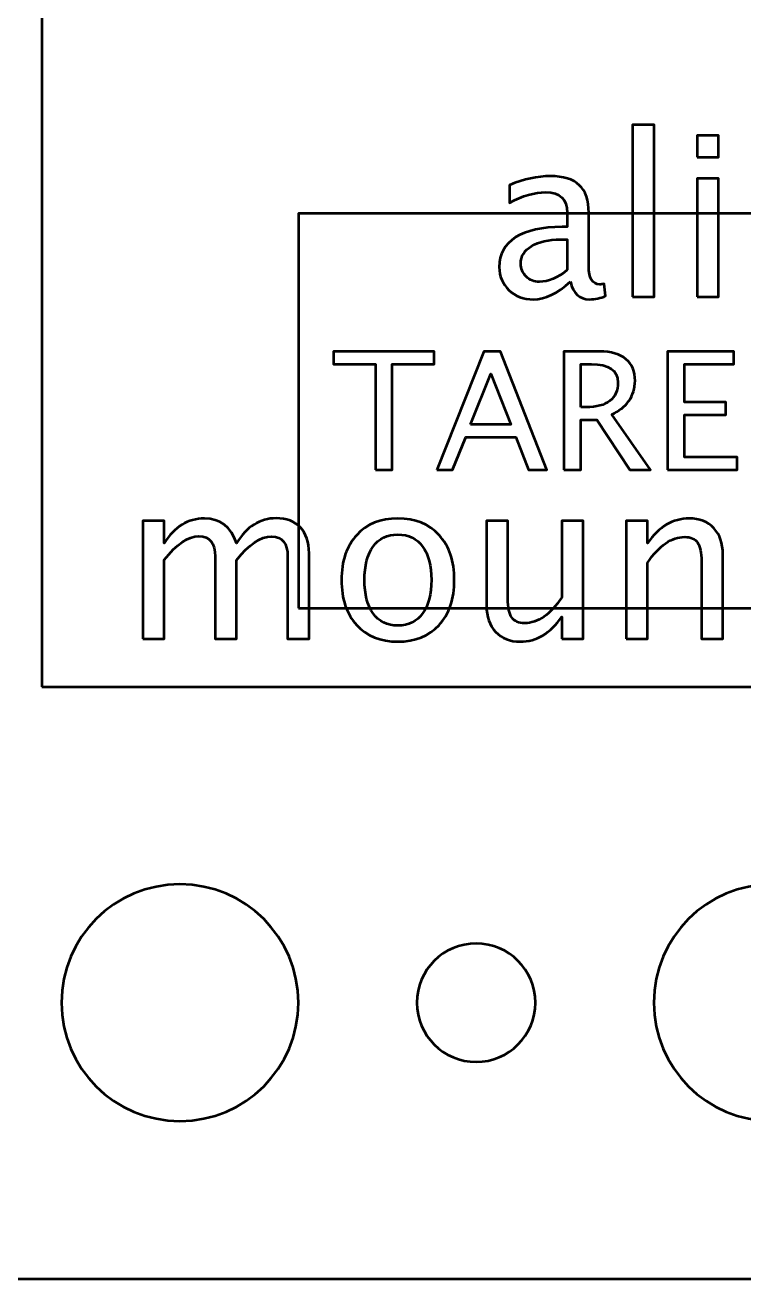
# Model space of a CAD drawing. Header units: centimetres. Extents: x -5.2 to 5.2, y -7.5 to 7.5.
# Drawn here: x -3.392 to -1.572, y -7.45 to -4.273 of the extents above; entities that cross this region are included whole.
import ezdxf

# ---------------------------------------------------------------- set-up
doc = ezdxf.new("R2010")
doc.units = ezdxf.units.CM
doc.header["$MEASUREMENT"] = 0
doc.layers.add('Layer 1', color=7, linetype='Continuous')

msp = doc.modelspace()

# ---------------------------------------------------------------- linework, layer by layer
at = {"layer": 'Layer 1', "color": 5, "lineweight": 53}
msp.add_lwpolyline([(-3.35001, -5.95), (3.34999, -5.95), (3.34999, 6.05), (-3.35001, 6.05), (-3.35001, -5.95)], close=True, dxfattribs=at)
at = {"layer": 'Layer 1', "color": 4, "lineweight": 53}
msp.add_lwpolyline([(-2.70001, -5.75), (-1.50001, -5.75), (-1.50001, -4.75), (-2.70001, -4.75), (-2.70001, -5.75)], close=True, dxfattribs=at)
at = {"layer": 'Layer 1', "lineweight": 53}
for points, knots in [([(-5.2, -6.95), (-5.2, -6.95), (-5.2, 6.95), (-5.2, 6.95), (-5.2, 6.95), (-5.2, 7.22614), (-4.97614, 7.45), (-4.7, 7.45), (-4.7, 7.45), (-4.7, 7.45), (4.7, 7.45), (4.7, 7.45), (4.7, 7.45), (4.97614, 7.45), (5.2, 7.22614), (5.2, 6.95), (5.2, 6.95), (5.2, 6.95), (5.2, -6.95), (5.2, -6.95), (5.2, -6.95), (5.2, -7.22614), (4.97614, -7.45), (4.7, -7.45), (4.7, -7.45), (4.7, -7.45), (-4.7, -7.45), (-4.7, -7.45), (-4.7, -7.45), (-4.97614, -7.45), (-5.2, -7.22614), (-5.2, -6.95)], [0, 0, 0, 0, 0.1111111, 0.1111111, 0.1111111, 0.1111111, 0.2222222, 0.2222222, 0.2222222, 0.2222222, 0.3333333, 0.3333333, 0.3333333, 0.3333333, 0.4444444, 0.4444444, 0.4444444, 0.4444444, 0.5555556, 0.5555556, 0.5555556, 0.5555556, 0.6666667, 0.6666667, 0.6666667, 0.6666667, 0.7777778, 0.7777778, 0.7777778, 0.7777778, 1, 1, 1, 1]), ([(-3.3, -6.75), (-3.3, -6.58431), (-3.16569, -6.45), (-3, -6.45), (-3, -6.45), (-2.83431, -6.45), (-2.7, -6.58431), (-2.7, -6.75), (-2.7, -6.75), (-2.7, -6.91569), (-2.83431, -7.05), (-3, -7.05), (-3, -7.05), (-3.16569, -7.05), (-3.3, -6.91569), (-3.3, -6.75)], [0, 0, 0, 0, 0.2, 0.2, 0.2, 0.2, 0.4, 0.4, 0.4, 0.4, 0.6, 0.6, 0.6, 0.6, 1, 1, 1, 1]), ([(-1.8, -6.75), (-1.8, -6.58431), (-1.66569, -6.45), (-1.5, -6.45), (-1.5, -6.45), (-1.33431, -6.45), (-1.2, -6.58431), (-1.2, -6.75), (-1.2, -6.75), (-1.2, -6.91569), (-1.33431, -7.05), (-1.5, -7.05), (-1.5, -7.05), (-1.66569, -7.05), (-1.8, -6.91569), (-1.8, -6.75)], [0, 0, 0, 0, 0.2, 0.2, 0.2, 0.2, 0.4, 0.4, 0.4, 0.4, 0.6, 0.6, 0.6, 0.6, 1, 1, 1, 1]), ([(-2.4, -6.75), (-2.4, -6.66716), (-2.33284, -6.6), (-2.25, -6.6), (-2.25, -6.6), (-2.16716, -6.6), (-2.1, -6.66716), (-2.1, -6.75), (-2.1, -6.75), (-2.1, -6.83284), (-2.16716, -6.9), (-2.25, -6.9), (-2.25, -6.9), (-2.33284, -6.9), (-2.4, -6.83284), (-2.4, -6.75)], [0, 0, 0, 0, 0.2, 0.2, 0.2, 0.2, 0.4, 0.4, 0.4, 0.4, 0.6, 0.6, 0.6, 0.6, 1, 1, 1, 1])]:
    msp.add_open_spline(points, degree=3, knots=knots, dxfattribs=at)
at = {"layer": 'Layer 1', "color": 5, "lineweight": 53}
for points, knots in [([(-1.85363, -4.96104), (-1.85363, -4.96104), (-1.85363, -4.52586), (-1.85363, -4.52586), (-1.85363, -4.52586), (-1.85363, -4.52586), (-1.79945, -4.52586), (-1.79945, -4.52586), (-1.79945, -4.52586), (-1.79945, -4.52586), (-1.79945, -4.96104), (-1.79945, -4.96104), (-1.79945, -4.96104), (-1.79945, -4.96104), (-1.85363, -4.96104), (-1.85363, -4.96104)], [0, 0, 0, 0, 0.2, 0.2, 0.2, 0.2, 0.4, 0.4, 0.4, 0.4, 0.6, 0.6, 0.6, 0.6, 1, 1, 1, 1]), ([(-1.69051, -4.60714), (-1.69051, -4.60714), (-1.69051, -4.55295), (-1.69051, -4.55295), (-1.69051, -4.55295), (-1.69051, -4.55295), (-1.63633, -4.55295), (-1.63633, -4.55295), (-1.63633, -4.55295), (-1.63633, -4.55295), (-1.63633, -4.60714), (-1.63633, -4.60714), (-1.63633, -4.60714), (-1.63633, -4.60714), (-1.69051, -4.60714), (-1.69051, -4.60714)], [0, 0, 0, 0, 0.2, 0.2, 0.2, 0.2, 0.4, 0.4, 0.4, 0.4, 0.6, 0.6, 0.6, 0.6, 1, 1, 1, 1]), ([(-2.01111, -4.92294), (-2.04366, -4.95286), (-2.07498, -4.96781), (-2.10509, -4.96781), (-2.10509, -4.96781), (-2.12983, -4.96781), (-2.15043, -4.9601), (-2.1667, -4.94458), (-2.1667, -4.94458), (-2.18307, -4.92906), (-2.19126, -4.90949), (-2.19126, -4.88588), (-2.19126, -4.88588), (-2.19126, -4.85323), (-2.17752, -4.82811), (-2.15005, -4.81062), (-2.15005, -4.81062), (-2.12258, -4.79312), (-2.08317, -4.78437), (-2.0318, -4.78437), (-2.0318, -4.78437), (-2.0318, -4.78437), (-2.0191, -4.78437), (-2.0191, -4.78437), (-2.0191, -4.78437), (-2.0191, -4.78437), (-2.0191, -4.74834), (-2.0191, -4.74834), (-2.0191, -4.74834), (-2.0191, -4.71363), (-2.03717, -4.69632), (-2.07338, -4.69632), (-2.07338, -4.69632), (-2.10142, -4.69632), (-2.13209, -4.70516), (-2.16529, -4.72285), (-2.16529, -4.72285), (-2.16529, -4.72285), (-2.16529, -4.67826), (-2.16529, -4.67826), (-2.16529, -4.67826), (-2.12879, -4.6632), (-2.09436, -4.65568), (-2.0621, -4.65568), (-2.0621, -4.65568), (-2.02889, -4.65568), (-2.00433, -4.6632), (-1.98862, -4.67835), (-1.98862, -4.67835), (-1.97282, -4.6935), (-1.96492, -4.71683), (-1.96492, -4.74834), (-1.96492, -4.74834), (-1.96492, -4.74834), (-1.96492, -4.88352), (-1.96492, -4.88352), (-1.96492, -4.88352), (-1.96492, -4.91447), (-1.95542, -4.93), (-1.93632, -4.93), (-1.93632, -4.93), (-1.93397, -4.93), (-1.93049, -4.92962), (-1.92588, -4.92887), (-1.92588, -4.92887), (-1.92588, -4.92887), (-1.92202, -4.95897), (-1.92202, -4.95897), (-1.92202, -4.95897), (-1.93434, -4.9649), (-1.94789, -4.96781), (-1.96275, -4.96781), (-1.96275, -4.96781), (-1.98806, -4.96781), (-2.00415, -4.95286), (-2.01111, -4.92294)], [0, 0, 0, 0, 0.05, 0.05, 0.05, 0.05, 0.1, 0.1, 0.1, 0.1, 0.15, 0.15, 0.15, 0.15, 0.2, 0.2, 0.2, 0.2, 0.25, 0.25, 0.25, 0.25, 0.3, 0.3, 0.3, 0.3, 0.35, 0.35, 0.35, 0.35, 0.4, 0.4, 0.4, 0.4, 0.45, 0.45, 0.45, 0.45, 0.5, 0.5, 0.5, 0.5, 0.55, 0.55, 0.55, 0.55, 0.6, 0.6, 0.6, 0.6, 0.65, 0.65, 0.65, 0.65, 0.7, 0.7, 0.7, 0.7, 0.75, 0.75, 0.75, 0.75, 0.8, 0.8, 0.8, 0.8, 0.85, 0.85, 0.85, 0.85, 0.9, 0.9, 0.9, 0.9, 1, 1, 1, 1]), ([(-1.69051, -4.96104), (-1.69051, -4.96104), (-1.69051, -4.66189), (-1.69051, -4.66189), (-1.69051, -4.66189), (-1.69051, -4.66189), (-1.63633, -4.66189), (-1.63633, -4.66189), (-1.63633, -4.66189), (-1.63633, -4.66189), (-1.63633, -4.96104), (-1.63633, -4.96104), (-1.63633, -4.96104), (-1.63633, -4.96104), (-1.69051, -4.96104), (-1.69051, -4.96104)], [0, 0, 0, 0, 0.2, 0.2, 0.2, 0.2, 0.4, 0.4, 0.4, 0.4, 0.6, 0.6, 0.6, 0.6, 1, 1, 1, 1]), ([(-2.0191, -4.8934), (-2.0191, -4.8934), (-2.0191, -4.81654), (-2.0191, -4.81654), (-2.0191, -4.81654), (-2.0191, -4.81654), (-2.03651, -4.81598), (-2.03651, -4.81598), (-2.03651, -4.81598), (-2.06661, -4.81598), (-2.09088, -4.82153), (-2.10941, -4.83263), (-2.10941, -4.83263), (-2.12785, -4.84382), (-2.13707, -4.85859), (-2.13707, -4.87703), (-2.13707, -4.87703), (-2.13707, -4.88992), (-2.13246, -4.90083), (-2.12334, -4.90977), (-2.12334, -4.90977), (-2.11412, -4.91871), (-2.10292, -4.92322), (-2.08966, -4.92322), (-2.08966, -4.92322), (-2.06708, -4.92322), (-2.04356, -4.91325), (-2.0191, -4.8934)], [0, 0, 0, 0, 0.125, 0.125, 0.125, 0.125, 0.25, 0.25, 0.25, 0.25, 0.375, 0.375, 0.375, 0.375, 0.5, 0.5, 0.5, 0.5, 0.625, 0.625, 0.625, 0.625, 0.75, 0.75, 0.75, 0.75, 1, 1, 1, 1]), ([(-3.09411, -5.82839), (-3.09411, -5.82839), (-3.09411, -5.52924), (-3.09411, -5.52924), (-3.09411, -5.52924), (-3.09411, -5.52924), (-3.03993, -5.52924), (-3.03993, -5.52924), (-3.03993, -5.52924), (-3.03993, -5.52924), (-3.03993, -5.58577), (-3.03993, -5.58577), (-3.03993, -5.58577), (-3.01349, -5.54391), (-2.97963, -5.52303), (-2.93814, -5.52303), (-2.93814, -5.52303), (-2.89816, -5.52303), (-2.87097, -5.54391), (-2.85648, -5.58577), (-2.85648, -5.58577), (-2.8308, -5.54354), (-2.79731, -5.52246), (-2.7562, -5.52246), (-2.7562, -5.52246), (-2.72996, -5.52246), (-2.70954, -5.53018), (-2.69496, -5.5457), (-2.69496, -5.5457), (-2.68038, -5.56122), (-2.67304, -5.58295), (-2.67304, -5.61089), (-2.67304, -5.61089), (-2.67304, -5.61089), (-2.67304, -5.82839), (-2.67304, -5.82839), (-2.67304, -5.82839), (-2.67304, -5.82839), (-2.72723, -5.82839), (-2.72723, -5.82839), (-2.72723, -5.82839), (-2.72723, -5.82839), (-2.72723, -5.61983), (-2.72723, -5.61983), (-2.72723, -5.61983), (-2.72723, -5.58577), (-2.74077, -5.56875), (-2.76787, -5.56875), (-2.76787, -5.56875), (-2.796, -5.56875), (-2.82553, -5.5886), (-2.85648, -5.62839), (-2.85648, -5.62839), (-2.85648, -5.62839), (-2.85648, -5.82839), (-2.85648, -5.82839), (-2.85648, -5.82839), (-2.85648, -5.82839), (-2.91067, -5.82839), (-2.91067, -5.82839), (-2.91067, -5.82839), (-2.91067, -5.82839), (-2.91067, -5.61964), (-2.91067, -5.61964), (-2.91067, -5.61964), (-2.91067, -5.5853), (-2.92441, -5.56818), (-2.95197, -5.56818), (-2.95197, -5.56818), (-2.97934, -5.56818), (-3.0087, -5.58813), (-3.03993, -5.62811), (-3.03993, -5.62811), (-3.03993, -5.62811), (-3.03993, -5.82839), (-3.03993, -5.82839), (-3.03993, -5.82839), (-3.03993, -5.82839), (-3.09411, -5.82839), (-3.09411, -5.82839)], [0, 0, 0, 0, 0.047619, 0.047619, 0.047619, 0.047619, 0.0952381, 0.0952381, 0.0952381, 0.0952381, 0.1428571, 0.1428571, 0.1428571, 0.1428571, 0.1904762, 0.1904762, 0.1904762, 0.1904762, 0.2380952, 0.2380952, 0.2380952, 0.2380952, 0.2857143, 0.2857143, 0.2857143, 0.2857143, 0.3333333, 0.3333333, 0.3333333, 0.3333333, 0.3809524, 0.3809524, 0.3809524, 0.3809524, 0.4285714, 0.4285714, 0.4285714, 0.4285714, 0.4761905, 0.4761905, 0.4761905, 0.4761905, 0.5238095, 0.5238095, 0.5238095, 0.5238095, 0.5714286, 0.5714286, 0.5714286, 0.5714286, 0.6190476, 0.6190476, 0.6190476, 0.6190476, 0.6666667, 0.6666667, 0.6666667, 0.6666667, 0.7142857, 0.7142857, 0.7142857, 0.7142857, 0.7619048, 0.7619048, 0.7619048, 0.7619048, 0.8095238, 0.8095238, 0.8095238, 0.8095238, 0.8571429, 0.8571429, 0.8571429, 0.8571429, 0.9047619, 0.9047619, 0.9047619, 0.9047619, 1, 1, 1, 1]), ([(-2.44802, -5.83516), (-2.49195, -5.83516), (-2.52676, -5.82115), (-2.55234, -5.79311), (-2.55234, -5.79311), (-2.57803, -5.76508), (-2.59082, -5.72698), (-2.59082, -5.67891), (-2.59082, -5.67891), (-2.59082, -5.63093), (-2.57803, -5.59292), (-2.55234, -5.56498), (-2.55234, -5.56498), (-2.52676, -5.53704), (-2.49195, -5.52303), (-2.44802, -5.52303), (-2.44802, -5.52303), (-2.40408, -5.52303), (-2.36928, -5.53704), (-2.34369, -5.56498), (-2.34369, -5.56498), (-2.31801, -5.59292), (-2.30521, -5.63093), (-2.30521, -5.67891), (-2.30521, -5.67891), (-2.30521, -5.72698), (-2.31801, -5.76508), (-2.34369, -5.79311), (-2.34369, -5.79311), (-2.36928, -5.82115), (-2.40408, -5.83516), (-2.44802, -5.83516)], [0, 0, 0, 0, 0.1111111, 0.1111111, 0.1111111, 0.1111111, 0.2222222, 0.2222222, 0.2222222, 0.2222222, 0.3333333, 0.3333333, 0.3333333, 0.3333333, 0.4444444, 0.4444444, 0.4444444, 0.4444444, 0.5555556, 0.5555556, 0.5555556, 0.5555556, 0.6666667, 0.6666667, 0.6666667, 0.6666667, 0.7777778, 0.7777778, 0.7777778, 0.7777778, 1, 1, 1, 1]), ([(-1.87003, -5.82839), (-1.87003, -5.82839), (-1.87003, -5.52924), (-1.87003, -5.52924), (-1.87003, -5.52924), (-1.87003, -5.52924), (-1.81585, -5.52924), (-1.81585, -5.52924), (-1.81585, -5.52924), (-1.81585, -5.52924), (-1.81585, -5.58577), (-1.81585, -5.58577), (-1.81585, -5.58577), (-1.78716, -5.54391), (-1.75197, -5.52303), (-1.71039, -5.52303), (-1.71039, -5.52303), (-1.68424, -5.52303), (-1.66345, -5.53121), (-1.64811, -5.54768), (-1.64811, -5.54768), (-1.63278, -5.56404), (-1.62507, -5.58615), (-1.62507, -5.61381), (-1.62507, -5.61381), (-1.62507, -5.61381), (-1.62507, -5.82839), (-1.62507, -5.82839), (-1.62507, -5.82839), (-1.62507, -5.82839), (-1.67925, -5.82839), (-1.67925, -5.82839), (-1.67925, -5.82839), (-1.67925, -5.82839), (-1.67925, -5.63149), (-1.67925, -5.63149), (-1.67925, -5.63149), (-1.67925, -5.60929), (-1.68255, -5.59349), (-1.68904, -5.58408), (-1.68904, -5.58408), (-1.69562, -5.57458), (-1.70644, -5.56988), (-1.72159, -5.56988), (-1.72159, -5.56988), (-1.75489, -5.56988), (-1.78631, -5.59161), (-1.81585, -5.63507), (-1.81585, -5.63507), (-1.81585, -5.63507), (-1.81585, -5.82839), (-1.81585, -5.82839), (-1.81585, -5.82839), (-1.81585, -5.82839), (-1.87003, -5.82839), (-1.87003, -5.82839)], [0, 0, 0, 0, 0.0666667, 0.0666667, 0.0666667, 0.0666667, 0.1333333, 0.1333333, 0.1333333, 0.1333333, 0.2, 0.2, 0.2, 0.2, 0.2666667, 0.2666667, 0.2666667, 0.2666667, 0.3333333, 0.3333333, 0.3333333, 0.3333333, 0.4, 0.4, 0.4, 0.4, 0.4666667, 0.4666667, 0.4666667, 0.4666667, 0.5333333, 0.5333333, 0.5333333, 0.5333333, 0.6, 0.6, 0.6, 0.6, 0.6666667, 0.6666667, 0.6666667, 0.6666667, 0.7333333, 0.7333333, 0.7333333, 0.7333333, 0.8, 0.8, 0.8, 0.8, 0.8666667, 0.8666667, 0.8666667, 0.8666667, 1, 1, 1, 1]), ([(-2.03297, -5.82839), (-2.03297, -5.82839), (-2.03297, -5.77213), (-2.03297, -5.77213), (-2.03297, -5.77213), (-2.06185, -5.81418), (-2.09694, -5.83516), (-2.13814, -5.83516), (-2.13814, -5.83516), (-2.1643, -5.83516), (-2.18509, -5.82698), (-2.20051, -5.81052), (-2.20051, -5.81052), (-2.21604, -5.79405), (-2.22375, -5.77195), (-2.22375, -5.74401), (-2.22375, -5.74401), (-2.22375, -5.74401), (-2.22375, -5.52924), (-2.22375, -5.52924), (-2.22375, -5.52924), (-2.22375, -5.52924), (-2.16956, -5.52924), (-2.16956, -5.52924), (-2.16956, -5.52924), (-2.16956, -5.52924), (-2.16956, -5.72632), (-2.16956, -5.72632), (-2.16956, -5.72632), (-2.16956, -5.7488), (-2.16627, -5.7647), (-2.15978, -5.77411), (-2.15978, -5.77411), (-2.1532, -5.78361), (-2.14228, -5.78831), (-2.12695, -5.78831), (-2.12695, -5.78831), (-2.09384, -5.78831), (-2.06241, -5.76658), (-2.03297, -5.72303), (-2.03297, -5.72303), (-2.03297, -5.72303), (-2.03297, -5.52924), (-2.03297, -5.52924), (-2.03297, -5.52924), (-2.03297, -5.52924), (-1.97878, -5.52924), (-1.97878, -5.52924), (-1.97878, -5.52924), (-1.97878, -5.52924), (-1.97878, -5.82839), (-1.97878, -5.82839), (-1.97878, -5.82839), (-1.97878, -5.82839), (-2.03297, -5.82839), (-2.03297, -5.82839)], [0, 0, 0, 0, 0.0666667, 0.0666667, 0.0666667, 0.0666667, 0.1333333, 0.1333333, 0.1333333, 0.1333333, 0.2, 0.2, 0.2, 0.2, 0.2666667, 0.2666667, 0.2666667, 0.2666667, 0.3333333, 0.3333333, 0.3333333, 0.3333333, 0.4, 0.4, 0.4, 0.4, 0.4666667, 0.4666667, 0.4666667, 0.4666667, 0.5333333, 0.5333333, 0.5333333, 0.5333333, 0.6, 0.6, 0.6, 0.6, 0.6666667, 0.6666667, 0.6666667, 0.6666667, 0.7333333, 0.7333333, 0.7333333, 0.7333333, 0.8, 0.8, 0.8, 0.8, 0.8666667, 0.8666667, 0.8666667, 0.8666667, 1, 1, 1, 1]), ([(-2.44811, -5.79452), (-2.4213, -5.79452), (-2.40042, -5.78446), (-2.38555, -5.76423), (-2.38555, -5.76423), (-2.37078, -5.7441), (-2.36335, -5.7156), (-2.36335, -5.67891), (-2.36335, -5.67891), (-2.36335, -5.64231), (-2.37078, -5.6139), (-2.38555, -5.59377), (-2.38555, -5.59377), (-2.40042, -5.57373), (-2.4213, -5.56367), (-2.44811, -5.56367), (-2.44811, -5.56367), (-2.47502, -5.56367), (-2.4959, -5.57373), (-2.51058, -5.59377), (-2.51058, -5.59377), (-2.52535, -5.6139), (-2.53268, -5.64231), (-2.53268, -5.67891), (-2.53268, -5.67891), (-2.53268, -5.7156), (-2.52535, -5.7441), (-2.51058, -5.76423), (-2.51058, -5.76423), (-2.4959, -5.78446), (-2.47502, -5.79452), (-2.44811, -5.79452)], [0, 0, 0, 0, 0.1111111, 0.1111111, 0.1111111, 0.1111111, 0.2222222, 0.2222222, 0.2222222, 0.2222222, 0.3333333, 0.3333333, 0.3333333, 0.3333333, 0.4444444, 0.4444444, 0.4444444, 0.4444444, 0.5555556, 0.5555556, 0.5555556, 0.5555556, 0.6666667, 0.6666667, 0.6666667, 0.6666667, 0.7777778, 0.7777778, 0.7777778, 0.7777778, 1, 1, 1, 1])]:
    msp.add_open_spline(points, degree=3, knots=knots, dxfattribs=at)
at = {"layer": 'Layer 1', "color": 4, "lineweight": 53}
for points, knots in [([(-2.50493, -5.4), (-2.50493, -5.4), (-2.50493, -5.13195), (-2.50493, -5.13195), (-2.50493, -5.13195), (-2.50493, -5.13195), (-2.61116, -5.13195), (-2.61116, -5.13195), (-2.61116, -5.13195), (-2.61116, -5.13195), (-2.61116, -5.1), (-2.61116, -5.1), (-2.61116, -5.1), (-2.61116, -5.1), (-2.35597, -5.1), (-2.35597, -5.1), (-2.35597, -5.1), (-2.35597, -5.1), (-2.35597, -5.13195), (-2.35597, -5.13195), (-2.35597, -5.13195), (-2.35597, -5.13195), (-2.46219, -5.13195), (-2.46219, -5.13195), (-2.46219, -5.13195), (-2.46219, -5.13195), (-2.46219, -5.4), (-2.46219, -5.4), (-2.46219, -5.4), (-2.46219, -5.4), (-2.50493, -5.4), (-2.50493, -5.4)], [0, 0, 0, 0, 0.1111111, 0.1111111, 0.1111111, 0.1111111, 0.2222222, 0.2222222, 0.2222222, 0.2222222, 0.3333333, 0.3333333, 0.3333333, 0.3333333, 0.4444444, 0.4444444, 0.4444444, 0.4444444, 0.5555556, 0.5555556, 0.5555556, 0.5555556, 0.6666667, 0.6666667, 0.6666667, 0.6666667, 0.7777778, 0.7777778, 0.7777778, 0.7777778, 1, 1, 1, 1]), ([(-2.34919, -5.4), (-2.34919, -5.4), (-2.23031, -5.1), (-2.23031, -5.1), (-2.23031, -5.1), (-2.23031, -5.1), (-2.18819, -5.1), (-2.18819, -5.1), (-2.18819, -5.1), (-2.18819, -5.1), (-2.07118, -5.4), (-2.07118, -5.4), (-2.07118, -5.4), (-2.07118, -5.4), (-2.11703, -5.4), (-2.11703, -5.4), (-2.11703, -5.4), (-2.11703, -5.4), (-2.14967, -5.31701), (-2.14967, -5.31701), (-2.14967, -5.31701), (-2.14967, -5.31701), (-2.27637, -5.31701), (-2.27637, -5.31701), (-2.27637, -5.31701), (-2.27637, -5.31701), (-2.30949, -5.4), (-2.30949, -5.4), (-2.30949, -5.4), (-2.30949, -5.4), (-2.34919, -5.4), (-2.34919, -5.4)], [0, 0, 0, 0, 0.1111111, 0.1111111, 0.1111111, 0.1111111, 0.2222222, 0.2222222, 0.2222222, 0.2222222, 0.3333333, 0.3333333, 0.3333333, 0.3333333, 0.4444444, 0.4444444, 0.4444444, 0.4444444, 0.5555556, 0.5555556, 0.5555556, 0.5555556, 0.6666667, 0.6666667, 0.6666667, 0.6666667, 0.7777778, 0.7777778, 0.7777778, 0.7777778, 1, 1, 1, 1]), ([(-2.02761, -5.4), (-2.02761, -5.4), (-2.02761, -5.1), (-2.02761, -5.1), (-2.02761, -5.1), (-2.02761, -5.1), (-1.93674, -5.1), (-1.93674, -5.1), (-1.93674, -5.1), (-1.90797, -5.1), (-1.88591, -5.10636), (-1.87056, -5.11902), (-1.87056, -5.11902), (-1.8552, -5.13174), (-1.84753, -5.15021), (-1.84753, -5.17434), (-1.84753, -5.17434), (-1.84753, -5.19343), (-1.85271, -5.21037), (-1.86302, -5.22524), (-1.86302, -5.22524), (-1.87339, -5.24004), (-1.88791, -5.25145), (-1.90659, -5.25947), (-1.90659, -5.25947), (-1.90659, -5.25947), (-1.80811, -5.4), (-1.80811, -5.4), (-1.80811, -5.4), (-1.80811, -5.4), (-1.86032, -5.4), (-1.86032, -5.4), (-1.86032, -5.4), (-1.86032, -5.4), (-1.94428, -5.27303), (-1.94428, -5.27303), (-1.94428, -5.27303), (-1.94428, -5.27303), (-1.98487, -5.27303), (-1.98487, -5.27303), (-1.98487, -5.27303), (-1.98487, -5.27303), (-1.98487, -5.4), (-1.98487, -5.4), (-1.98487, -5.4), (-1.98487, -5.4), (-2.02761, -5.4), (-2.02761, -5.4)], [0, 0, 0, 0, 0.0769231, 0.0769231, 0.0769231, 0.0769231, 0.1538462, 0.1538462, 0.1538462, 0.1538462, 0.2307692, 0.2307692, 0.2307692, 0.2307692, 0.3076923, 0.3076923, 0.3076923, 0.3076923, 0.3846154, 0.3846154, 0.3846154, 0.3846154, 0.4615385, 0.4615385, 0.4615385, 0.4615385, 0.5384615, 0.5384615, 0.5384615, 0.5384615, 0.6153846, 0.6153846, 0.6153846, 0.6153846, 0.6923077, 0.6923077, 0.6923077, 0.6923077, 0.7692308, 0.7692308, 0.7692308, 0.7692308, 0.8461538, 0.8461538, 0.8461538, 0.8461538, 1, 1, 1, 1]), ([(-1.76523, -5.4), (-1.76523, -5.4), (-1.76523, -5.1), (-1.76523, -5.1), (-1.76523, -5.1), (-1.76523, -5.1), (-1.59759, -5.1), (-1.59759, -5.1), (-1.59759, -5.1), (-1.59759, -5.1), (-1.59759, -5.13195), (-1.59759, -5.13195), (-1.59759, -5.13195), (-1.59759, -5.13195), (-1.72249, -5.13195), (-1.72249, -5.13195), (-1.72249, -5.13195), (-1.72249, -5.13195), (-1.72249, -5.22821), (-1.72249, -5.22821), (-1.72249, -5.22821), (-1.72249, -5.22821), (-1.61786, -5.22821), (-1.61786, -5.22821), (-1.61786, -5.22821), (-1.61786, -5.22821), (-1.61786, -5.26017), (-1.61786, -5.26017), (-1.61786, -5.26017), (-1.61786, -5.26017), (-1.72249, -5.26017), (-1.72249, -5.26017), (-1.72249, -5.26017), (-1.72249, -5.26017), (-1.72249, -5.36805), (-1.72249, -5.36805), (-1.72249, -5.36805), (-1.72249, -5.36805), (-1.58888, -5.36805), (-1.58888, -5.36805), (-1.58888, -5.36805), (-1.58888, -5.36805), (-1.58888, -5.4), (-1.58888, -5.4), (-1.58888, -5.4), (-1.58888, -5.4), (-1.76523, -5.4), (-1.76523, -5.4)], [0, 0, 0, 0, 0.0769231, 0.0769231, 0.0769231, 0.0769231, 0.1538462, 0.1538462, 0.1538462, 0.1538462, 0.2307692, 0.2307692, 0.2307692, 0.2307692, 0.3076923, 0.3076923, 0.3076923, 0.3076923, 0.3846154, 0.3846154, 0.3846154, 0.3846154, 0.4615385, 0.4615385, 0.4615385, 0.4615385, 0.5384615, 0.5384615, 0.5384615, 0.5384615, 0.6153846, 0.6153846, 0.6153846, 0.6153846, 0.6923077, 0.6923077, 0.6923077, 0.6923077, 0.7692308, 0.7692308, 0.7692308, 0.7692308, 0.8461538, 0.8461538, 0.8461538, 0.8461538, 1, 1, 1, 1]), ([(-1.98487, -5.24108), (-1.98487, -5.24108), (-1.97111, -5.24108), (-1.97111, -5.24108), (-1.97111, -5.24108), (-1.94497, -5.24108), (-1.92512, -5.23575), (-1.9115, -5.2251), (-1.9115, -5.2251), (-1.89787, -5.21445), (-1.8911, -5.19889), (-1.8911, -5.17842), (-1.8911, -5.17842), (-1.8911, -5.14744), (-1.91343, -5.13195), (-1.95818, -5.13195), (-1.95818, -5.13195), (-1.95818, -5.13195), (-1.98487, -5.13195), (-1.98487, -5.13195), (-1.98487, -5.13195), (-1.98487, -5.13195), (-1.98487, -5.24108), (-1.98487, -5.24108)], [0, 0, 0, 0, 0.1428571, 0.1428571, 0.1428571, 0.1428571, 0.2857143, 0.2857143, 0.2857143, 0.2857143, 0.4285714, 0.4285714, 0.4285714, 0.4285714, 0.5714286, 0.5714286, 0.5714286, 0.5714286, 0.7142857, 0.7142857, 0.7142857, 0.7142857, 1, 1, 1, 1]), ([(-2.26413, -5.28506), (-2.26413, -5.28506), (-2.16212, -5.28506), (-2.16212, -5.28506), (-2.16212, -5.28506), (-2.16212, -5.28506), (-2.21309, -5.15622), (-2.21309, -5.15622), (-2.21309, -5.15622), (-2.21309, -5.15622), (-2.26413, -5.28506), (-2.26413, -5.28506)], [0, 0, 0, 0, 0.25, 0.25, 0.25, 0.25, 0.5, 0.5, 0.5, 0.5, 1, 1, 1, 1])]:
    msp.add_open_spline(points, degree=3, knots=knots, dxfattribs=at)

doc.saveas('drawing.dxf')
